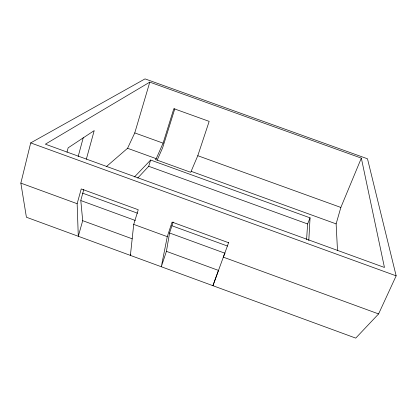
<?xml version="1.0" encoding="UTF-8"?>
<svg xmlns="http://www.w3.org/2000/svg" width="417" height="417" viewBox="0 0 417 417"><rect width="100%" height="100%" fill="white"/><g stroke="black" fill="none" stroke-linecap="round" stroke-linejoin="round"><path stroke-width="0.63" d="M308.788 240.604L310.06 217.851L150.626 160.039L134.493 176.938M306.604 239.478L307.61 223.96L310.06 217.851M83.822 189.454L80.783 200.384L82.696 220.671L78.292 236.277L77.145 203.699L81.232 188.937L138.256 209.746L133.721 224.382L130.401 255.407L130.792 254.167M228.594 242.715L172.08 222.089L167.28 236.658L161.306 266.75L166.419 251.342L169.594 232.837L173.154 222.058M20.85 183.115L30.696 142.906L145.027 78.886L367.492 158.788L396.15 275.84L378.594 313.923L355.737 338.114L26.412 217.236L20.85 183.115L77.145 203.699M66.996 152.221L68.153 147.832L94.211 130.599L86.335 159.216M78.156 156.537L83.259 137.678M337.499 250.534L336.123 223.882L340.851 207.442L361.336 158.132L149.797 82.139L45.37 144.178L384.448 267.459L361.336 158.132M106.455 166.534L127.566 148.285L134.769 132.908L149.797 82.139M137.704 178.075L148.702 166.289L150.626 160.039M163.089 143.151L173.847 108.66L209.172 121.378L197.788 155.703L190.72 172.299L155.442 159.513L156.219 158.674L163.089 143.151L134.769 132.908M174.838 108.701L162.64 147.754L157.157 160.18M228.719 242.334L223.345 257.159L378.594 313.923M224.836 253.025L212.92 285.697L218.477 270.409L166.419 251.342M197.788 155.703L340.851 207.442M127.566 148.285L156.219 158.674M191.34 171.403L336.123 223.882M148.702 166.289L307.61 223.96M30.696 142.906L396.15 275.84M82.54 193.128L137.6 213.228M171.861 225.738L227.531 246.061M80.971 200.613L135.296 220.468M169.479 232.957L225.024 253.26M133.721 224.382L167.28 236.658M82.696 220.671L132.194 238.805"/></g></svg>
